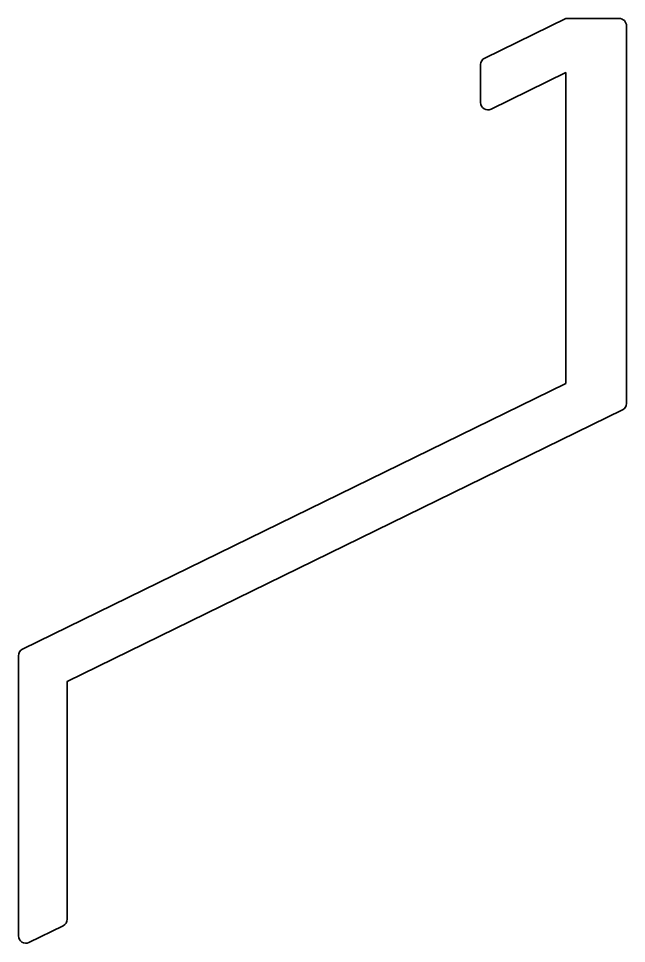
# Model space of a CAD drawing. Header units: millimetres. Extents: x 15 to 40, y 15 to 53.
import ezdxf

# ---------------------------------------------------------------- set-up
doc = ezdxf.new("R2010")
doc.units = ezdxf.units.MM
doc.layers.add('AM_0', color=7, linetype='Continuous', lineweight=35)
doc.layers.add('X_COMP_CONT_ALU', color=50, linetype='Continuous', lineweight=35)

# ---------------------------------------------------------------- blocks, each defined once
blk = doc.blocks.new('126793-ICC')
at = {"layer": 'X_COMP_CONT_ALU'}
blk.add_lwpolyline([(-0.168, -16.087, 0.286502), (0, -15.817), (0, -0.3, 0.414214), (-0.3, 0), (-2.5, 0), (-5.832, -1.625, 0.286725), (-6, -1.895), (-6, -3.452, 0.554348), (-5.568, -3.722), (-2.5, -2.225), (-2.5, -15), (-24.832, -25.918, 0.286488), (-25, -26.188), (-25, -37.7, 0.554384), (-24.568, -37.97), (-23.168, -37.287, 0.286684), (-23, -37.017), (-23, -27.248), (-0.168, -16.087)], format="xyb", close=True, dxfattribs=at)

msp = doc.modelspace()

# ---------------------------------------------------------------- block references
at = {"layer": 'AM_0'}
msp.add_blockref('126793-ICC', (40, 53), dxfattribs=at)

doc.saveas('drawing.dxf')
